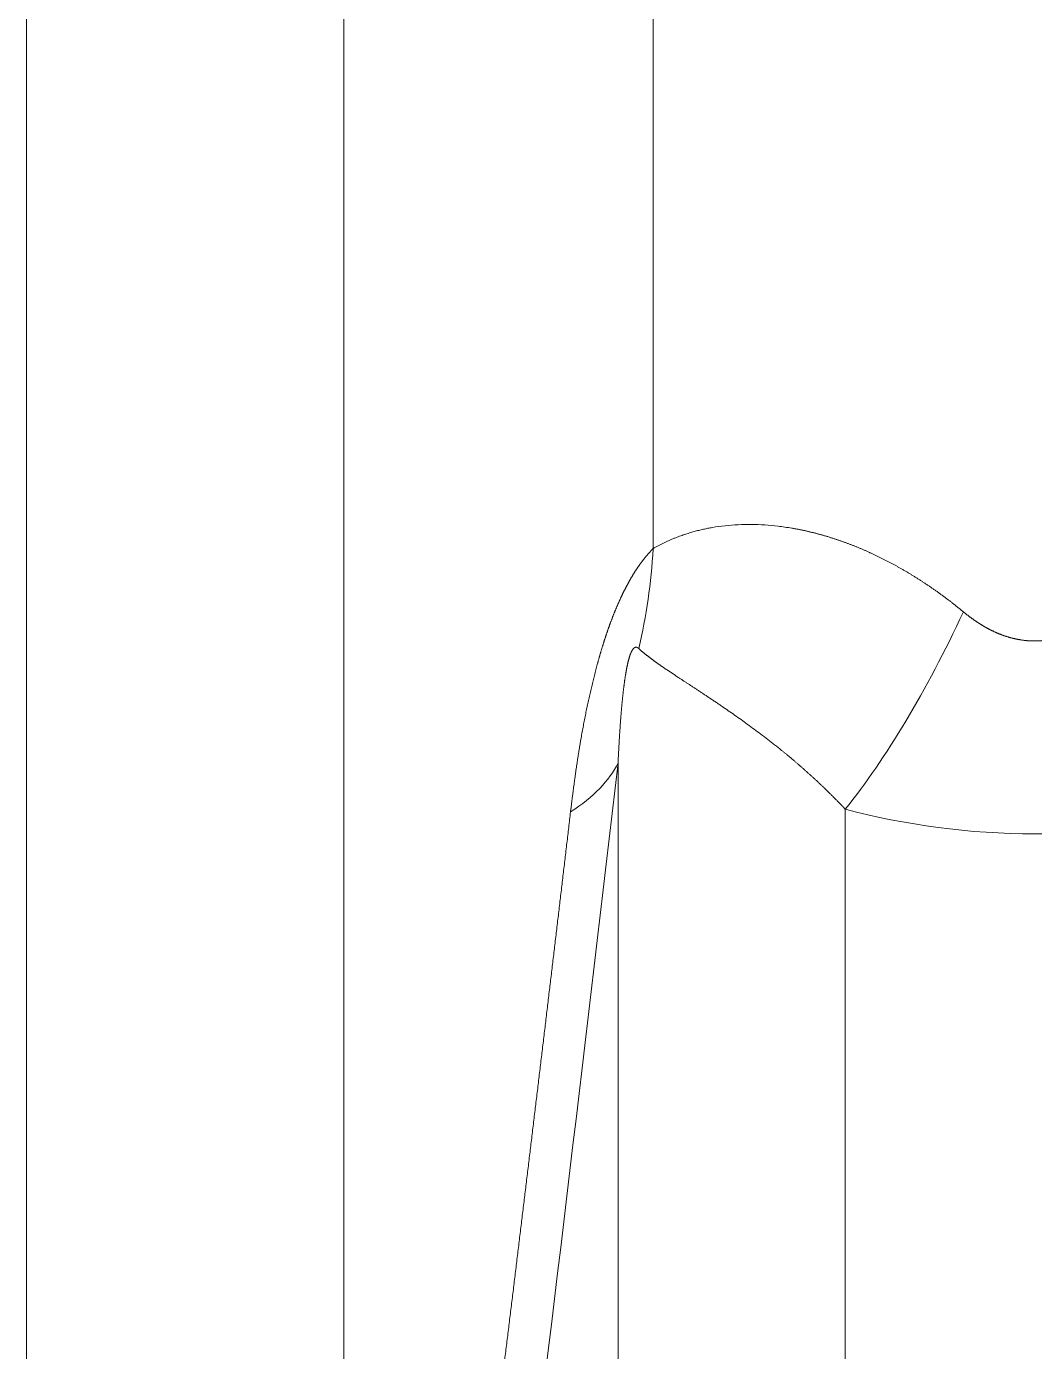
# Model space of a CAD drawing. Header units: millimetres. Extents: x 4664 to 8864, y -38 to 2932.
# Drawn here: x 8208.431 to 8212.228, y 2252.631 to 2257.621 of the extents above; entities that cross this region are included whole.
import ezdxf

# ---------------------------------------------------------------- set-up
doc = ezdxf.new("R2010")
doc.units = ezdxf.units.MM

msp = doc.modelspace()

# ---------------------------------------------------------------- linework, layer by layer
at = {"lineweight": 5}
for p, q in [((8210.791, 2255.6545), (8210.791, 2274.0569)), ((8208.4312, 2271.1336), (8208.4312, 2249.8159)), ((8209.6258, 2250.2029), (8209.6258, 2270.7219)), ((8210.6591, 2254.8477), (8210.6591, 2245.5949)), ((8211.5151, 2242.1671), (8211.5151, 2254.6732))]:
    msp.add_line(p, q, dxfattribs=at)
at = {"lineweight": 5, "extrusion": (0, 0, -1)}
for centre, major_axis, ratio, start_param, end_param in [((8208.4018, 2256.2373), (-1.8427, 1.851), 0.824618, 2.503991, 2.670008), ((8211.5151, 2256.8128), (0.6646, 2.5259), 0.341532, 2.064293, 2.485189), ((8202.0496, 2233.0242), (8.8397, 54.288), 0.099808, 1.14091, 1.263564), ((8208.091, 2255.2376), (-2.5944, 0.3015), 0.315798, 3.251983, 3.506818)]:
    msp.add_ellipse(centre, major_axis=major_axis, ratio=ratio, start_param=start_param, end_param=end_param, dxfattribs=at)
at = {"lineweight": 5}
for points, knots in [([(8211.9601, 2255.4163), (8211.9585, 2255.4176), (8211.9554, 2255.4202), (8211.9507, 2255.424), (8211.946, 2255.4278), (8211.9413, 2255.4316), (8211.9366, 2255.4353), (8211.9319, 2255.4391), (8211.9272, 2255.4428), (8211.9225, 2255.4465), (8211.9178, 2255.4502), (8211.9131, 2255.4538), (8211.9083, 2255.4575), (8211.9036, 2255.4611), (8211.8989, 2255.4647), (8211.8941, 2255.4682), (8211.8893, 2255.4718), (8211.8846, 2255.4753), (8211.8798, 2255.4788), (8211.875, 2255.4823), (8211.8703, 2255.4858), (8211.8655, 2255.4892), (8211.8607, 2255.4926), (8211.8559, 2255.4961), (8211.8511, 2255.4994), (8211.8463, 2255.5028), (8211.8414, 2255.5061), (8211.8366, 2255.5095), (8211.8318, 2255.5127), (8211.827, 2255.516), (8211.8221, 2255.5193), (8211.8173, 2255.5225), (8211.8124, 2255.5257), (8211.8076, 2255.5289), (8211.8027, 2255.5321), (8211.7979, 2255.5352), (8211.793, 2255.5383), (8211.7882, 2255.5414), (8211.7833, 2255.5445), (8211.7784, 2255.5476), (8211.7735, 2255.5506), (8211.7686, 2255.5536), (8211.7637, 2255.5566), (8211.7588, 2255.5596), (8211.7539, 2255.5625), (8211.749, 2255.5655), (8211.7441, 2255.5684), (8211.7392, 2255.5712), (8211.7343, 2255.5741), (8211.7294, 2255.5769), (8211.7245, 2255.5798), (8211.7196, 2255.5825), (8211.7146, 2255.5853), (8211.7097, 2255.5881), (8211.7048, 2255.5908), (8211.6998, 2255.5935), (8211.6949, 2255.5962), (8211.6899, 2255.5988), (8211.685, 2255.6015), (8211.68, 2255.6041), (8211.6751, 2255.6067), (8211.6701, 2255.6092), (8211.6652, 2255.6118), (8211.6602, 2255.6143), (8211.6553, 2255.6168), (8211.6503, 2255.6192), (8211.6453, 2255.6217), (8211.6404, 2255.6241), (8211.6354, 2255.6265), (8211.6304, 2255.6289), (8211.6255, 2255.6313), (8211.6205, 2255.6336), (8211.6155, 2255.6359), (8211.6105, 2255.6382), (8211.6055, 2255.6405), (8211.6006, 2255.6427), (8211.5956, 2255.6449), (8211.5906, 2255.6471), (8211.5856, 2255.6493), (8211.5806, 2255.6515), (8211.5757, 2255.6536), (8211.5707, 2255.6557), (8211.5657, 2255.6578), (8211.5607, 2255.6598), (8211.5557, 2255.6618), (8211.5507, 2255.6639), (8211.5457, 2255.6658), (8211.5407, 2255.6678), (8211.5358, 2255.6697), (8211.5308, 2255.6716), (8211.5258, 2255.6735), (8211.5208, 2255.6754), (8211.5158, 2255.6772), (8211.5108, 2255.6791), (8211.5058, 2255.6808), (8211.5009, 2255.6826), (8211.4959, 2255.6844), (8211.4909, 2255.6861), (8211.4859, 2255.6878), (8211.4809, 2255.6895), (8211.476, 2255.6911), (8211.471, 2255.6927), (8211.466, 2255.6943), (8211.461, 2255.6959), (8211.4561, 2255.6975), (8211.4511, 2255.699), (8211.4461, 2255.7005), (8211.4412, 2255.702), (8211.4362, 2255.7034), (8211.4312, 2255.7048), (8211.4263, 2255.7063), (8211.4213, 2255.7076), (8211.4164, 2255.709), (8211.4114, 2255.7103), (8211.4065, 2255.7116), (8211.4015, 2255.7129), (8211.3966, 2255.7142), (8211.3917, 2255.7154), (8211.3867, 2255.7166), (8211.3818, 2255.7178), (8211.3769, 2255.719), (8211.372, 2255.7201), (8211.367, 2255.7212), (8211.3621, 2255.7223), (8211.3572, 2255.7234), (8211.3523, 2255.7244), (8211.3474, 2255.7254), (8211.3425, 2255.7264), (8211.3376, 2255.7274), (8211.3327, 2255.7283), (8211.3279, 2255.7292), (8211.323, 2255.7301), (8211.3181, 2255.731), (8211.2978, 2255.7344), (8211.2621, 2255.7396), (8211.2114, 2255.7442), (8211.1609, 2255.746), (8211.1109, 2255.7451), (8211.0618, 2255.7413), (8211.0243, 2255.7361), (8210.9975, 2255.7312), (8210.9805, 2255.7276), (8210.9631, 2255.7235), (8210.9453, 2255.7188), (8210.9273, 2255.7136), (8210.9091, 2255.7077), (8210.8951, 2255.7028), (8210.8851, 2255.6991), (8210.8793, 2255.6969), (8210.8735, 2255.6946), (8210.8678, 2255.6923), (8210.8622, 2255.69), (8210.8567, 2255.6876), (8210.8512, 2255.6852), (8210.8458, 2255.6828), (8210.8404, 2255.6804), (8210.8352, 2255.6779), (8210.83, 2255.6754), (8210.8248, 2255.6729), (8210.8198, 2255.6704), (8210.8148, 2255.6678), (8210.8099, 2255.6652), (8210.8051, 2255.6626), (8210.8003, 2255.6599), (8210.7956, 2255.6572), (8210.7926, 2255.6554), (8210.791, 2255.6545)], [0, 0, 0, 0, 0.003859, 0.007715, 0.01157, 0.015422, 0.019272, 0.023121, 0.026967, 0.030812, 0.034655, 0.038496, 0.042335, 0.046172, 0.050007, 0.05384, 0.057672, 0.061502, 0.06533, 0.069157, 0.072981, 0.076804, 0.080626, 0.084446, 0.088264, 0.092081, 0.095896, 0.099709, 0.103521, 0.107332, 0.111141, 0.114948, 0.118754, 0.122559, 0.126362, 0.130164, 0.133965, 0.137764, 0.141562, 0.145359, 0.149154, 0.152948, 0.156741, 0.160533, 0.164324, 0.168113, 0.171902, 0.175689, 0.179475, 0.18326, 0.187044, 0.190827, 0.194609, 0.19839, 0.202171, 0.20595, 0.209728, 0.213506, 0.217282, 0.221058, 0.224833, 0.228607, 0.232381, 0.236153, 0.239925, 0.243697, 0.247467, 0.251237, 0.255006, 0.258775, 0.262543, 0.266311, 0.270078, 0.273844, 0.27761, 0.281376, 0.285141, 0.288906, 0.29267, 0.296434, 0.300198, 0.303961, 0.307724, 0.311486, 0.315249, 0.319011, 0.322773, 0.326535, 0.330296, 0.334057, 0.337819, 0.34158, 0.345341, 0.349102, 0.352863, 0.356624, 0.360385, 0.364146, 0.367907, 0.371669, 0.37543, 0.379191, 0.382953, 0.386715, 0.390477, 0.394239, 0.398001, 0.401764, 0.405527, 0.409291, 0.413054, 0.416818, 0.420583, 0.424347, 0.428113, 0.431878, 0.435645, 0.439411, 0.443178, 0.446946, 0.450714, 0.454483, 0.458253, 0.462023, 0.465794, 0.469565, 0.473337, 0.47711, 0.480884, 0.484658, 0.488434, 0.49221, 0.495987, 0.499764, 0.539466, 0.579935, 0.621194, 0.663266, 0.706173, 0.749935, 0.765539, 0.781883, 0.798967, 0.816792, 0.835357, 0.854665, 0.874715, 0.88132, 0.887925, 0.894528, 0.90113, 0.90773, 0.91433, 0.920927, 0.927524, 0.934119, 0.940713, 0.947306, 0.953897, 0.960487, 0.967076, 0.973663, 0.980249, 0.986834, 0.993418, 1, 1, 1, 1]), ([(8210.791, 2255.6545), (8210.7905, 2255.654), (8210.7895, 2255.653), (8210.7879, 2255.6514), (8210.7864, 2255.6498), (8210.7849, 2255.6482), (8210.7833, 2255.6466), (8210.7818, 2255.645), (8210.7802, 2255.6433), (8210.7787, 2255.6416), (8210.7772, 2255.64), (8210.7757, 2255.6383), (8210.7741, 2255.6366), (8210.7726, 2255.6349), (8210.7711, 2255.6331), (8210.7696, 2255.6314), (8210.7681, 2255.6296), (8210.7666, 2255.6279), (8210.7651, 2255.6261), (8210.7636, 2255.6243), (8210.7621, 2255.6225), (8210.7606, 2255.6206), (8210.7591, 2255.6188), (8210.7576, 2255.617), (8210.7561, 2255.6151), (8210.7547, 2255.6132), (8210.7532, 2255.6113), (8210.7517, 2255.6094), (8210.7502, 2255.6075), (8210.7488, 2255.6055), (8210.7473, 2255.6036), (8210.7459, 2255.6016), (8210.7444, 2255.5996), (8210.7429, 2255.5976), (8210.7415, 2255.5956), (8210.7401, 2255.5936), (8210.7386, 2255.5916), (8210.7372, 2255.5895), (8210.7357, 2255.5874), (8210.7343, 2255.5854), (8210.7329, 2255.5833), (8210.7314, 2255.5812), (8210.73, 2255.579), (8210.7286, 2255.5769), (8210.7272, 2255.5747), (8210.7258, 2255.5726), (8210.7243, 2255.5704), (8210.7229, 2255.5682), (8210.7215, 2255.566), (8210.7201, 2255.5638), (8210.7187, 2255.5615), (8210.7173, 2255.5593), (8210.7159, 2255.557), (8210.7145, 2255.5548), (8210.7132, 2255.5525), (8210.7118, 2255.5502), (8210.7104, 2255.5478), (8210.709, 2255.5455), (8210.7076, 2255.5432), (8210.7063, 2255.5408), (8210.7049, 2255.5384), (8210.7035, 2255.536), (8210.7022, 2255.5336), (8210.7008, 2255.5312), (8210.6995, 2255.5288), (8210.6981, 2255.5264), (8210.6968, 2255.5239), (8210.6954, 2255.5214), (8210.6941, 2255.5189), (8210.6927, 2255.5164), (8210.6914, 2255.5139), (8210.6901, 2255.5114), (8210.6887, 2255.5088), (8210.6874, 2255.5063), (8210.6861, 2255.5037), (8210.6848, 2255.5011), (8210.6834, 2255.4985), (8210.6821, 2255.4959), (8210.6808, 2255.4933), (8210.6795, 2255.4907), (8210.6782, 2255.488), (8210.6769, 2255.4853), (8210.6756, 2255.4827), (8210.6743, 2255.48), (8210.673, 2255.4773), (8210.6717, 2255.4745), (8210.6705, 2255.4718), (8210.6692, 2255.469), (8210.6679, 2255.4663), (8210.6666, 2255.4635), (8210.6653, 2255.4607), (8210.6641, 2255.4579), (8210.6628, 2255.4551), (8210.6616, 2255.4522), (8210.6603, 2255.4494), (8210.659, 2255.4465), (8210.6578, 2255.4437), (8210.6565, 2255.4408), (8210.6553, 2255.4379), (8210.654, 2255.4349), (8210.6528, 2255.432), (8210.6516, 2255.4291), (8210.6503, 2255.4261), (8210.6491, 2255.4231), (8210.6479, 2255.4201), (8210.6466, 2255.4171), (8210.6454, 2255.4141), (8210.6442, 2255.4111), (8210.643, 2255.408), (8210.6418, 2255.405), (8210.6406, 2255.4019), (8210.6394, 2255.3988), (8210.6382, 2255.3957), (8210.637, 2255.3926), (8210.6358, 2255.3895), (8210.6346, 2255.3863), (8210.6334, 2255.3832), (8210.6322, 2255.38), (8210.631, 2255.3768), (8210.6298, 2255.3736), (8210.6287, 2255.3704), (8210.6275, 2255.3672), (8210.6263, 2255.364), (8210.6251, 2255.3607), (8210.624, 2255.3574), (8210.6228, 2255.3542), (8210.6217, 2255.3509), (8210.6205, 2255.3476), (8210.6194, 2255.3442), (8210.6182, 2255.3409), (8210.6171, 2255.3375), (8210.6159, 2255.3342), (8210.6148, 2255.3308), (8210.6137, 2255.3274), (8210.6125, 2255.324), (8210.6114, 2255.3206), (8210.6103, 2255.3171), (8210.6091, 2255.3137), (8210.608, 2255.3102), (8210.6069, 2255.3068), (8210.6058, 2255.3033), (8210.6047, 2255.2998), (8210.6036, 2255.2963), (8210.6025, 2255.2927), (8210.6014, 2255.2892), (8210.6003, 2255.2856), (8210.5992, 2255.282), (8210.5981, 2255.2785), (8210.597, 2255.2749), (8210.5959, 2255.2712), (8210.5948, 2255.2676), (8210.5938, 2255.264), (8210.5927, 2255.2603), (8210.5916, 2255.2566), (8210.5905, 2255.253), (8210.5895, 2255.2493), (8210.5884, 2255.2455), (8210.5874, 2255.2418), (8210.5863, 2255.2381), (8210.5852, 2255.2343), (8210.5842, 2255.2306), (8210.5832, 2255.2268), (8210.5806, 2255.2176), (8210.5766, 2255.2028), (8210.5713, 2255.1824), (8210.5661, 2255.1618), (8210.561, 2255.1409), (8210.556, 2255.1198), (8210.5512, 2255.0984), (8210.5464, 2255.0768), (8210.5417, 2255.0549), (8210.5372, 2255.0327), (8210.5327, 2255.0103), (8210.5284, 2254.9877), (8210.5241, 2254.9648), (8210.5207, 2254.9455), (8210.518, 2254.9298), (8210.516, 2254.9179), (8210.5139, 2254.9058), (8210.5119, 2254.8935), (8210.51, 2254.8811), (8210.508, 2254.8686), (8210.506, 2254.8559), (8210.5041, 2254.8431), (8210.5022, 2254.8301), (8210.5002, 2254.817), (8210.4984, 2254.8037), (8210.4965, 2254.7903), (8210.4946, 2254.7768), (8210.4928, 2254.7631), (8210.4909, 2254.7493), (8210.4891, 2254.7353), (8210.4873, 2254.7212), (8210.4855, 2254.7069), (8210.4837, 2254.6925), (8210.482, 2254.678), (8210.4808, 2254.6683), (8210.4802, 2254.6634)], [0, 0, 0, 0, 0.003331, 0.006653, 0.009966, 0.013271, 0.016566, 0.019854, 0.023133, 0.026403, 0.029666, 0.03292, 0.036166, 0.039405, 0.042635, 0.045858, 0.049073, 0.052281, 0.055482, 0.058675, 0.061861, 0.065039, 0.068211, 0.071376, 0.074534, 0.077686, 0.080831, 0.08397, 0.087102, 0.090229, 0.093349, 0.096463, 0.099571, 0.102674, 0.105771, 0.108862, 0.111948, 0.115029, 0.118105, 0.121176, 0.124241, 0.127302, 0.130359, 0.133411, 0.136458, 0.139501, 0.14254, 0.145575, 0.148606, 0.151633, 0.154656, 0.157676, 0.160693, 0.163706, 0.166716, 0.169723, 0.172727, 0.175728, 0.178726, 0.181722, 0.184716, 0.187707, 0.190696, 0.193683, 0.196668, 0.199652, 0.202634, 0.205614, 0.208593, 0.21157, 0.214547, 0.217522, 0.220497, 0.223471, 0.226444, 0.229417, 0.23239, 0.235362, 0.238334, 0.241307, 0.244279, 0.247252, 0.250225, 0.253199, 0.256174, 0.259149, 0.262125, 0.265103, 0.268081, 0.271061, 0.274043, 0.277026, 0.280011, 0.282998, 0.285986, 0.288977, 0.29197, 0.294966, 0.297964, 0.300965, 0.303968, 0.306974, 0.309984, 0.312996, 0.316012, 0.319031, 0.322054, 0.32508, 0.32811, 0.331144, 0.334182, 0.337225, 0.340271, 0.343322, 0.346377, 0.349437, 0.352501, 0.355571, 0.358645, 0.361725, 0.36481, 0.3679, 0.370995, 0.374096, 0.377203, 0.380315, 0.383434, 0.386558, 0.389688, 0.392825, 0.395968, 0.399118, 0.402274, 0.405436, 0.408606, 0.411782, 0.414965, 0.418156, 0.421354, 0.424558, 0.427771, 0.430991, 0.434218, 0.437453, 0.440696, 0.443947, 0.447206, 0.450473, 0.453748, 0.457031, 0.460323, 0.463624, 0.466932, 0.47025, 0.473576, 0.476912, 0.480256, 0.483609, 0.486971, 0.490343, 0.493724, 0.497114, 0.500514, 0.518492, 0.536632, 0.554945, 0.573441, 0.592128, 0.611016, 0.630114, 0.649431, 0.668975, 0.688753, 0.708774, 0.729046, 0.749574, 0.760073, 0.77071, 0.781486, 0.792402, 0.803457, 0.814654, 0.825993, 0.837475, 0.8491, 0.860869, 0.872782, 0.884841, 0.897046, 0.909397, 0.921895, 0.934541, 0.947335, 0.960277, 0.973369, 0.986609, 1, 1, 1, 1]), ([(8212.4951, 2255.4163), (8212.4941, 2255.4155), (8212.4922, 2255.414), (8212.4893, 2255.4116), (8212.4864, 2255.4093), (8212.4836, 2255.407), (8212.4807, 2255.4048), (8212.4778, 2255.4025), (8212.4749, 2255.4003), (8212.472, 2255.3981), (8212.4691, 2255.396), (8212.4662, 2255.3938), (8212.4634, 2255.3917), (8212.4605, 2255.3897), (8212.4576, 2255.3876), (8212.4547, 2255.3856), (8212.4518, 2255.3836), (8212.4489, 2255.3816), (8212.446, 2255.3796), (8212.4431, 2255.3777), (8212.4402, 2255.3758), (8212.4373, 2255.3739), (8212.4344, 2255.3721), (8212.4315, 2255.3703), (8212.4286, 2255.3685), (8212.4257, 2255.3667), (8212.4228, 2255.365), (8212.4199, 2255.3632), (8212.417, 2255.3615), (8212.4141, 2255.3599), (8212.4112, 2255.3582), (8212.4083, 2255.3566), (8212.4054, 2255.355), (8212.4025, 2255.3535), (8212.3996, 2255.3519), (8212.3967, 2255.3504), (8212.3938, 2255.3489), (8212.3909, 2255.3475), (8212.388, 2255.346), (8212.3851, 2255.3446), (8212.3822, 2255.3432), (8212.3793, 2255.3419), (8212.3764, 2255.3405), (8212.3735, 2255.3392), (8212.3705, 2255.338), (8212.3676, 2255.3367), (8212.3647, 2255.3355), (8212.3618, 2255.3343), (8212.3589, 2255.3331), (8212.356, 2255.3319), (8212.3531, 2255.3308), (8212.3502, 2255.3297), (8212.3473, 2255.3286), (8212.3443, 2255.3276), (8212.3414, 2255.3266), (8212.3385, 2255.3256), (8212.3356, 2255.3246), (8212.3327, 2255.3237), (8212.3298, 2255.3227), (8212.3268, 2255.3219), (8212.3239, 2255.321), (8212.321, 2255.3201), (8212.3181, 2255.3193), (8212.3152, 2255.3185), (8212.3123, 2255.3178), (8212.3093, 2255.317), (8212.3064, 2255.3163), (8212.3035, 2255.3156), (8212.3006, 2255.315), (8212.2977, 2255.3144), (8212.2948, 2255.3137), (8212.2918, 2255.3132), (8212.2889, 2255.3126), (8212.286, 2255.3121), (8212.2831, 2255.3116), (8212.2802, 2255.3111), (8212.2772, 2255.3106), (8212.2743, 2255.3102), (8212.2714, 2255.3098), (8212.2685, 2255.3094), (8212.2655, 2255.3091), (8212.2626, 2255.3088), (8212.2597, 2255.3085), (8212.2568, 2255.3082), (8212.2539, 2255.3079), (8212.2509, 2255.3077), (8212.248, 2255.3075), (8212.2451, 2255.3074), (8212.2422, 2255.3072), (8212.2393, 2255.3071), (8212.2363, 2255.307), (8212.2334, 2255.3069), (8212.2305, 2255.3069), (8212.2276, 2255.3069), (8212.2246, 2255.3069), (8212.2217, 2255.3069), (8212.2188, 2255.307), (8212.2159, 2255.3071), (8212.213, 2255.3072), (8212.21, 2255.3074), (8212.2071, 2255.3075), (8212.2042, 2255.3077), (8212.2013, 2255.3079), (8212.1983, 2255.3082), (8212.1954, 2255.3085), (8212.1925, 2255.3088), (8212.1896, 2255.3091), (8212.1867, 2255.3094), (8212.1837, 2255.3098), (8212.1808, 2255.3102), (8212.1779, 2255.3106), (8212.175, 2255.3111), (8212.1721, 2255.3116), (8212.1691, 2255.3121), (8212.1662, 2255.3126), (8212.1633, 2255.3132), (8212.1604, 2255.3137), (8212.1575, 2255.3144), (8212.1545, 2255.315), (8212.1516, 2255.3156), (8212.1487, 2255.3163), (8212.1458, 2255.317), (8212.1429, 2255.3178), (8212.1399, 2255.3185), (8212.137, 2255.3193), (8212.1341, 2255.3201), (8212.1312, 2255.321), (8212.1283, 2255.3219), (8212.1254, 2255.3227), (8212.1224, 2255.3237), (8212.1195, 2255.3246), (8212.1166, 2255.3256), (8212.1137, 2255.3266), (8212.1108, 2255.3276), (8212.1079, 2255.3286), (8212.105, 2255.3297), (8212.102, 2255.3308), (8212.0991, 2255.3319), (8212.0962, 2255.3331), (8212.0933, 2255.3343), (8212.0904, 2255.3355), (8212.0875, 2255.3367), (8212.0846, 2255.338), (8212.0817, 2255.3392), (8212.0788, 2255.3405), (8212.0759, 2255.3419), (8212.0729, 2255.3432), (8212.07, 2255.3446), (8212.0671, 2255.346), (8212.0642, 2255.3475), (8212.0613, 2255.3489), (8212.0584, 2255.3504), (8212.0555, 2255.3519), (8212.0526, 2255.3535), (8212.0497, 2255.355), (8212.0468, 2255.3566), (8212.0439, 2255.3582), (8212.041, 2255.3599), (8212.0381, 2255.3615), (8212.0352, 2255.3632), (8212.0323, 2255.365), (8212.0294, 2255.3667), (8212.0265, 2255.3685), (8212.0236, 2255.3703), (8212.0207, 2255.3721), (8212.0178, 2255.3739), (8212.0149, 2255.3758), (8212.012, 2255.3777), (8212.0091, 2255.3796), (8212.0062, 2255.3816), (8212.0033, 2255.3836), (8212.0004, 2255.3856), (8211.9976, 2255.3876), (8211.9947, 2255.3897), (8211.9918, 2255.3917), (8211.9889, 2255.3938), (8211.986, 2255.396), (8211.9831, 2255.3981), (8211.9802, 2255.4003), (8211.9773, 2255.4025), (8211.9745, 2255.4048), (8211.9716, 2255.407), (8211.9687, 2255.4093), (8211.9658, 2255.4116), (8211.9629, 2255.414), (8211.961, 2255.4155), (8211.9601, 2255.4163)], [0, 0, 0, 0, 0.006816, 0.013593, 0.02033, 0.027027, 0.033686, 0.040306, 0.046887, 0.053429, 0.059934, 0.0664, 0.072829, 0.07922, 0.085574, 0.09189, 0.09817, 0.104414, 0.110621, 0.116793, 0.122928, 0.129029, 0.135094, 0.141124, 0.14712, 0.153081, 0.159009, 0.164903, 0.170763, 0.176591, 0.182385, 0.188148, 0.193878, 0.199577, 0.205244, 0.210881, 0.216486, 0.222062, 0.227607, 0.233123, 0.23861, 0.244068, 0.249498, 0.2549, 0.260274, 0.265621, 0.270941, 0.276235, 0.281503, 0.286746, 0.291964, 0.297157, 0.302326, 0.307472, 0.312594, 0.317694, 0.322771, 0.327827, 0.332862, 0.337876, 0.34287, 0.347844, 0.352799, 0.357735, 0.362653, 0.367554, 0.372438, 0.377305, 0.382156, 0.386992, 0.391814, 0.396621, 0.401414, 0.406195, 0.410963, 0.415719, 0.420464, 0.425198, 0.429922, 0.434637, 0.439343, 0.44404, 0.448731, 0.453414, 0.45809, 0.462761, 0.467427, 0.472089, 0.476747, 0.481401, 0.486053, 0.490703, 0.495352, 0.5, 0.504648, 0.509297, 0.513947, 0.518599, 0.523253, 0.527911, 0.532573, 0.537239, 0.54191, 0.546586, 0.551269, 0.55596, 0.560657, 0.565363, 0.570078, 0.574802, 0.579536, 0.584281, 0.589037, 0.593805, 0.598586, 0.603379, 0.608186, 0.613008, 0.617844, 0.622695, 0.627562, 0.632446, 0.637347, 0.642265, 0.647201, 0.652156, 0.65713, 0.662124, 0.667138, 0.672173, 0.677229, 0.682306, 0.687406, 0.692528, 0.697674, 0.702843, 0.708036, 0.713254, 0.718497, 0.723765, 0.729059, 0.734379, 0.739726, 0.7451, 0.750502, 0.755932, 0.76139, 0.766877, 0.772393, 0.777938, 0.783514, 0.789119, 0.794756, 0.800423, 0.806122, 0.811852, 0.817615, 0.823409, 0.829237, 0.835097, 0.840991, 0.846919, 0.85288, 0.858876, 0.864906, 0.870971, 0.877072, 0.883207, 0.889379, 0.895586, 0.90183, 0.90811, 0.914426, 0.92078, 0.927171, 0.9336, 0.940066, 0.946571, 0.953113, 0.959694, 0.966314, 0.972973, 0.97967, 0.986407, 0.993184, 1, 1, 1, 1]), ([(8210.6591, 2254.8477), (8210.6592, 2254.8503), (8210.6595, 2254.8557), (8210.6599, 2254.8636), (8210.6602, 2254.8715), (8210.6606, 2254.8793), (8210.661, 2254.887), (8210.6615, 2254.8947), (8210.6619, 2254.9022), (8210.6623, 2254.9098), (8210.6627, 2254.9172), (8210.6631, 2254.9245), (8210.6636, 2254.9318), (8210.664, 2254.939), (8210.6644, 2254.9462), (8210.6649, 2254.9532), (8210.6653, 2254.9602), (8210.6658, 2254.9671), (8210.6663, 2254.9739), (8210.6667, 2254.9807), (8210.6672, 2254.9874), (8210.6677, 2254.994), (8210.6681, 2255.0005), (8210.6686, 2255.007), (8210.6691, 2255.0134), (8210.6696, 2255.0197), (8210.6701, 2255.0259), (8210.6706, 2255.0321), (8210.6711, 2255.0382), (8210.6716, 2255.0442), (8210.6721, 2255.0501), (8210.6727, 2255.056), (8210.6732, 2255.0618), (8210.6737, 2255.0675), (8210.6742, 2255.0732), (8210.6748, 2255.0787), (8210.6753, 2255.0842), (8210.6759, 2255.0896), (8210.6764, 2255.095), (8210.677, 2255.1003), (8210.6776, 2255.1055), (8210.6781, 2255.1106), (8210.6787, 2255.1156), (8210.6793, 2255.1206), (8210.6798, 2255.1255), (8210.6804, 2255.1303), (8210.681, 2255.1351), (8210.6816, 2255.1397), (8210.6822, 2255.1443), (8210.6828, 2255.1488), (8210.6834, 2255.1533), (8210.684, 2255.1577), (8210.6847, 2255.162), (8210.6853, 2255.1662), (8210.6859, 2255.1703), (8210.6865, 2255.1744), (8210.6872, 2255.1784), (8210.6878, 2255.1823), (8210.6885, 2255.1862), (8210.6891, 2255.19), (8210.6898, 2255.1937), (8210.6904, 2255.1973), (8210.6911, 2255.2009), (8210.6917, 2255.2043), (8210.6924, 2255.2077), (8210.6931, 2255.2111), (8210.6938, 2255.2143), (8210.6944, 2255.2175), (8210.6951, 2255.2206), (8210.6958, 2255.2236), (8210.6965, 2255.2266), (8210.6972, 2255.2295), (8210.6979, 2255.2323), (8210.6986, 2255.235), (8210.6994, 2255.2376), (8210.7001, 2255.2402), (8210.7008, 2255.2427), (8210.7015, 2255.2452), (8210.7023, 2255.2475), (8210.703, 2255.2498), (8210.7037, 2255.252), (8210.7045, 2255.2541), (8210.7052, 2255.2562), (8210.706, 2255.2582), (8210.7067, 2255.2601), (8210.7075, 2255.2619), (8210.7083, 2255.2637), (8210.709, 2255.2654), (8210.7098, 2255.267), (8210.7106, 2255.2685), (8210.7114, 2255.27), (8210.7122, 2255.2713), (8210.713, 2255.2726), (8210.7138, 2255.2739), (8210.7146, 2255.275), (8210.7154, 2255.2761), (8210.7162, 2255.2771), (8210.717, 2255.278), (8210.7178, 2255.2789), (8210.7186, 2255.2797), (8210.7194, 2255.2804), (8210.7203, 2255.281), (8210.7211, 2255.2816), (8210.7219, 2255.282), (8210.7228, 2255.2824), (8210.7236, 2255.2828), (8210.7245, 2255.283), (8210.7253, 2255.2832), (8210.7262, 2255.2833), (8210.7271, 2255.2833), (8210.7279, 2255.2833), (8210.7288, 2255.2832), (8210.7297, 2255.283), (8210.7305, 2255.2827), (8210.7314, 2255.2823), (8210.7323, 2255.2819), (8210.7332, 2255.2814), (8210.7341, 2255.2808), (8210.735, 2255.2802), (8210.7359, 2255.2795), (8210.7365, 2255.2789), (8210.7368, 2255.2787)], [0, 0, 0, 0, 0.017906, 0.035612, 0.05312, 0.070428, 0.087536, 0.104446, 0.121157, 0.137669, 0.153982, 0.170096, 0.186012, 0.20173, 0.217249, 0.23257, 0.247692, 0.262617, 0.277344, 0.291873, 0.306204, 0.320338, 0.334275, 0.348015, 0.361558, 0.374903, 0.388053, 0.401006, 0.413762, 0.426323, 0.438688, 0.450857, 0.462831, 0.474611, 0.486195, 0.497584, 0.50878, 0.519782, 0.53059, 0.541204, 0.551626, 0.561856, 0.571893, 0.581739, 0.591394, 0.600857, 0.610131, 0.619215, 0.62811, 0.636816, 0.645335, 0.653667, 0.661812, 0.669772, 0.677547, 0.685138, 0.692547, 0.699774, 0.70682, 0.713687, 0.720376, 0.726889, 0.733227, 0.739391, 0.745385, 0.751208, 0.756865, 0.762357, 0.767687, 0.772858, 0.777873, 0.782735, 0.787448, 0.792017, 0.796446, 0.800739, 0.804903, 0.808943, 0.812866, 0.81668, 0.820392, 0.82401, 0.827544, 0.831003, 0.834399, 0.837742, 0.841044, 0.844316, 0.847572, 0.850824, 0.854085, 0.857366, 0.860681, 0.864041, 0.867458, 0.870943, 0.874505, 0.878155, 0.881902, 0.885753, 0.889717, 0.8938, 0.898009, 0.902349, 0.906826, 0.911445, 0.916211, 0.921126, 0.926195, 0.931422, 0.936808, 0.942358, 0.948073, 0.953957, 0.96001, 0.966235, 0.972634, 0.979209, 0.98596, 0.99289, 1, 1, 1, 1]), ([(8210.7368, 2255.2787), (8210.7374, 2255.2781), (8210.7386, 2255.277), (8210.7404, 2255.2754), (8210.7423, 2255.2737), (8210.7442, 2255.272), (8210.7461, 2255.2703), (8210.748, 2255.2687), (8210.75, 2255.2669), (8210.7521, 2255.2652), (8210.7541, 2255.2635), (8210.7563, 2255.2617), (8210.7584, 2255.26), (8210.7606, 2255.2582), (8210.7628, 2255.2564), (8210.7651, 2255.2546), (8210.7674, 2255.2527), (8210.7697, 2255.2509), (8210.7721, 2255.2491), (8210.7745, 2255.2472), (8210.777, 2255.2453), (8210.7795, 2255.2434), (8210.782, 2255.2415), (8210.7846, 2255.2395), (8210.7872, 2255.2376), (8210.7899, 2255.2356), (8210.7926, 2255.2336), (8210.7954, 2255.2316), (8210.7982, 2255.2295), (8210.801, 2255.2275), (8210.8039, 2255.2254), (8210.8069, 2255.2233), (8210.8099, 2255.2212), (8210.8129, 2255.2191), (8210.816, 2255.2169), (8210.8191, 2255.2147), (8210.8223, 2255.2125), (8210.8255, 2255.2103), (8210.8288, 2255.208), (8210.8321, 2255.2058), (8210.8355, 2255.2035), (8210.8389, 2255.2011), (8210.8424, 2255.1988), (8210.8459, 2255.1964), (8210.8495, 2255.194), (8210.8531, 2255.1916), (8210.8568, 2255.1891), (8210.8605, 2255.1866), (8210.8643, 2255.1841), (8210.8682, 2255.1815), (8210.8721, 2255.179), (8210.876, 2255.1763), (8210.88, 2255.1737), (8210.8841, 2255.171), (8210.8882, 2255.1683), (8210.8923, 2255.1656), (8210.8966, 2255.1628), (8210.9009, 2255.16), (8210.9052, 2255.1572), (8210.9096, 2255.1543), (8210.9141, 2255.1514), (8210.9186, 2255.1484), (8210.9231, 2255.1454), (8210.9278, 2255.1424), (8210.9325, 2255.1393), (8210.9372, 2255.1362), (8210.942, 2255.1331), (8210.9469, 2255.1299), (8210.9518, 2255.1266), (8210.9568, 2255.1234), (8210.9618, 2255.1201), (8210.9669, 2255.1167), (8210.9721, 2255.1133), (8210.9773, 2255.1098), (8210.9826, 2255.1063), (8210.988, 2255.1028), (8210.9934, 2255.0992), (8210.9989, 2255.0956), (8211.0044, 2255.0919), (8211.01, 2255.0881), (8211.0157, 2255.0844), (8211.0214, 2255.0805), (8211.0272, 2255.0766), (8211.0331, 2255.0727), (8211.039, 2255.0687), (8211.045, 2255.0646), (8211.0567, 2255.0566), (8211.0743, 2255.0446), (8211.0981, 2255.0279), (8211.1223, 2255.0108), (8211.1469, 2254.993), (8211.1719, 2254.9746), (8211.1972, 2254.9557), (8211.2229, 2254.9361), (8211.2488, 2254.9159), (8211.269, 2254.8998), (8211.2833, 2254.8882), (8211.2917, 2254.8814), (8211.3, 2254.8745), (8211.3084, 2254.8675), (8211.3168, 2254.8605), (8211.3251, 2254.8534), (8211.3335, 2254.8463), (8211.3418, 2254.8391), (8211.3502, 2254.8318), (8211.3585, 2254.8245), (8211.3668, 2254.8171), (8211.3752, 2254.8096), (8211.3835, 2254.8021), (8211.3918, 2254.7945), (8211.4001, 2254.7868), (8211.4084, 2254.7791), (8211.4167, 2254.7713), (8211.425, 2254.7635), (8211.4333, 2254.7556), (8211.4415, 2254.7476), (8211.4498, 2254.7396), (8211.458, 2254.7315), (8211.4662, 2254.7234), (8211.4744, 2254.7151), (8211.4826, 2254.7069), (8211.4907, 2254.6986), (8211.4989, 2254.6902), (8211.507, 2254.6818), (8211.5124, 2254.6761), (8211.5151, 2254.6732)], [0, 0, 0, 0, 0.004458, 0.00895, 0.013476, 0.018036, 0.02263, 0.027257, 0.031919, 0.036614, 0.041343, 0.046106, 0.050902, 0.055733, 0.060597, 0.065496, 0.070428, 0.075394, 0.080394, 0.085428, 0.090496, 0.095597, 0.100733, 0.105902, 0.111106, 0.116343, 0.121614, 0.126919, 0.132258, 0.137631, 0.143038, 0.148478, 0.153953, 0.159462, 0.165004, 0.17058, 0.176191, 0.181835, 0.187513, 0.193225, 0.198971, 0.204751, 0.210565, 0.216413, 0.222295, 0.228211, 0.23416, 0.240144, 0.246162, 0.252213, 0.258299, 0.264418, 0.270572, 0.276759, 0.282981, 0.289236, 0.295525, 0.301848, 0.308206, 0.314597, 0.321022, 0.327481, 0.333974, 0.340501, 0.347062, 0.353657, 0.360286, 0.366949, 0.373646, 0.380377, 0.387142, 0.393941, 0.400774, 0.407641, 0.414542, 0.421477, 0.428446, 0.435449, 0.442485, 0.449556, 0.456661, 0.4638, 0.470973, 0.47818, 0.48542, 0.492695, 0.500004, 0.527882, 0.555727, 0.58354, 0.611321, 0.639069, 0.666785, 0.694469, 0.72212, 0.749739, 0.758495, 0.767243, 0.775981, 0.78471, 0.793431, 0.802142, 0.810844, 0.819536, 0.82822, 0.836895, 0.845561, 0.854217, 0.862865, 0.871504, 0.880133, 0.888754, 0.897365, 0.905967, 0.914561, 0.923145, 0.931721, 0.940287, 0.948844, 0.957393, 0.965932, 0.974463, 0.982984, 0.991497, 1, 1, 1, 1]), ([(8210.4802, 2254.6634), (8210.4791, 2254.6536), (8210.4768, 2254.634), (8210.4733, 2254.6047), (8210.4699, 2254.5753), (8210.4664, 2254.546), (8210.463, 2254.5166), (8210.4595, 2254.4872), (8210.456, 2254.4578), (8210.4525, 2254.4284), (8210.4491, 2254.399), (8210.4456, 2254.3695), (8210.4421, 2254.34), (8210.4386, 2254.3106), (8210.4351, 2254.2811), (8210.4316, 2254.2516), (8210.4281, 2254.2221), (8210.4246, 2254.1925), (8210.4211, 2254.163), (8210.4176, 2254.1334), (8210.4141, 2254.1039), (8210.4105, 2254.0743), (8210.407, 2254.0447), (8210.4035, 2254.0151), (8210.3999, 2253.9855), (8210.3964, 2253.9558), (8210.3929, 2253.9262), (8210.3893, 2253.8965), (8210.3858, 2253.8669), (8210.3822, 2253.8372), (8210.3787, 2253.8075), (8210.3751, 2253.7777), (8210.3715, 2253.748), (8210.368, 2253.7183), (8210.3644, 2253.6885), (8210.3608, 2253.6587), (8210.3573, 2253.629), (8210.3537, 2253.5992), (8210.3501, 2253.5694), (8210.3465, 2253.5395), (8210.3429, 2253.5097), (8210.3393, 2253.4799), (8210.3357, 2253.45), (8210.3321, 2253.4201), (8210.3285, 2253.3902), (8210.3249, 2253.3603), (8210.3213, 2253.3304), (8210.3176, 2253.3005), (8210.314, 2253.2705), (8210.3104, 2253.2406), (8210.3068, 2253.2106), (8210.3031, 2253.1806), (8210.2995, 2253.1506), (8210.2958, 2253.1206), (8210.2922, 2253.0906), (8210.2885, 2253.0606), (8210.2849, 2253.0305), (8210.2812, 2253.0005), (8210.2776, 2252.9704), (8210.2739, 2252.9403), (8210.2702, 2252.9102), (8210.2666, 2252.8801), (8210.2629, 2252.85), (8210.2592, 2252.8198), (8210.2555, 2252.7897), (8210.2518, 2252.7595), (8210.2481, 2252.7294), (8210.2445, 2252.6992), (8210.2408, 2252.669), (8210.2371, 2252.6387), (8210.2333, 2252.6085), (8210.2296, 2252.5783), (8210.2259, 2252.548), (8210.2222, 2252.5178), (8210.2185, 2252.4875), (8210.2148, 2252.4572), (8210.211, 2252.4269), (8210.2073, 2252.3966), (8210.2036, 2252.3662), (8210.1998, 2252.3359), (8210.1961, 2252.3055), (8210.1923, 2252.2752), (8210.1886, 2252.2448), (8210.1848, 2252.2144), (8210.1811, 2252.184), (8210.1773, 2252.1536), (8210.1735, 2252.1231), (8210.1698, 2252.0927), (8210.166, 2252.0622), (8210.1622, 2252.0317), (8210.1584, 2252.0013), (8210.1546, 2251.9708), (8210.1508, 2251.9403), (8210.1471, 2251.9097), (8210.1433, 2251.8792), (8210.1395, 2251.8487), (8210.1356, 2251.8181), (8210.1305, 2251.7771), (8210.1241, 2251.7255), (8210.1164, 2251.6635), (8210.1086, 2251.6013), (8210.1008, 2251.5391), (8210.093, 2251.4769), (8210.0852, 2251.4146), (8210.0774, 2251.3522), (8210.0695, 2251.2897), (8210.0616, 2251.2272), (8210.0538, 2251.1646), (8210.0459, 2251.102), (8210.0379, 2251.0392), (8210.03, 2250.9765), (8210.022, 2250.9136), (8210.0141, 2250.8507), (8210.0061, 2250.7878), (8209.9981, 2250.7247), (8209.9901, 2250.6616), (8209.982, 2250.5985), (8209.974, 2250.5352), (8209.9659, 2250.4719), (8209.9578, 2250.4086), (8209.9497, 2250.3452), (8209.9415, 2250.2817), (8209.9334, 2250.2181), (8209.9252, 2250.1545), (8209.9171, 2250.0909), (8209.9089, 2250.0271), (8209.9006, 2249.9633), (8209.8924, 2249.8995), (8209.8842, 2249.8356), (8209.8759, 2249.7716), (8209.8676, 2249.7075), (8209.8593, 2249.6434), (8209.851, 2249.5793), (8209.8427, 2249.515), (8209.8343, 2249.4507), (8209.8259, 2249.3864), (8209.8176, 2249.322), (8209.8092, 2249.2575), (8209.8007, 2249.193), (8209.7923, 2249.1284), (8209.7838, 2249.0637), (8209.7754, 2248.999), (8209.7669, 2248.9342), (8209.7612, 2248.891), (8209.7584, 2248.8694)], [0, 0, 0, 0, 0.005143, 0.010288, 0.015434, 0.020581, 0.02573, 0.03088, 0.036031, 0.041184, 0.046339, 0.051494, 0.056651, 0.06181, 0.06697, 0.072131, 0.077294, 0.082458, 0.087623, 0.09279, 0.097958, 0.103128, 0.108299, 0.113472, 0.118645, 0.123821, 0.128997, 0.134175, 0.139354, 0.144535, 0.149717, 0.154901, 0.160086, 0.165272, 0.17046, 0.175649, 0.180839, 0.186031, 0.191224, 0.196419, 0.201615, 0.206812, 0.212011, 0.217211, 0.222412, 0.227615, 0.232819, 0.238025, 0.243232, 0.24844, 0.25365, 0.258861, 0.264073, 0.269287, 0.274502, 0.279719, 0.284937, 0.290156, 0.295377, 0.300599, 0.305822, 0.311047, 0.316273, 0.3215, 0.326729, 0.331959, 0.337191, 0.342424, 0.347658, 0.352894, 0.358131, 0.363369, 0.368609, 0.37385, 0.379093, 0.384336, 0.389582, 0.394828, 0.400076, 0.405325, 0.410576, 0.415828, 0.421081, 0.426336, 0.431592, 0.436849, 0.442108, 0.447368, 0.452629, 0.457892, 0.463156, 0.468422, 0.473688, 0.478956, 0.484226, 0.489497, 0.494769, 0.500042, 0.510734, 0.521434, 0.532141, 0.542857, 0.55358, 0.564312, 0.575051, 0.585798, 0.596553, 0.607317, 0.618088, 0.628867, 0.639653, 0.650448, 0.661251, 0.672061, 0.682879, 0.693706, 0.70454, 0.715381, 0.726231, 0.737089, 0.747954, 0.758827, 0.769708, 0.780597, 0.791494, 0.802398, 0.81331, 0.82423, 0.835158, 0.846093, 0.857036, 0.867987, 0.878946, 0.889912, 0.900886, 0.911868, 0.922858, 0.933855, 0.94486, 0.955873, 0.966893, 0.977921, 0.988957, 1, 1, 1, 1]), ([(8211.5151, 2254.6732), (8211.74, 2254.6141), (8211.9835, 2254.5804), (8212.4723, 2254.5805), (8212.7153, 2254.6141), (8212.94, 2254.6732)], [0, 0, 0, 0, 0.5, 0.5, 1, 1, 1, 1])]:
    msp.add_open_spline(points, degree=3, knots=knots, dxfattribs=at)

doc.saveas('drawing.dxf')
